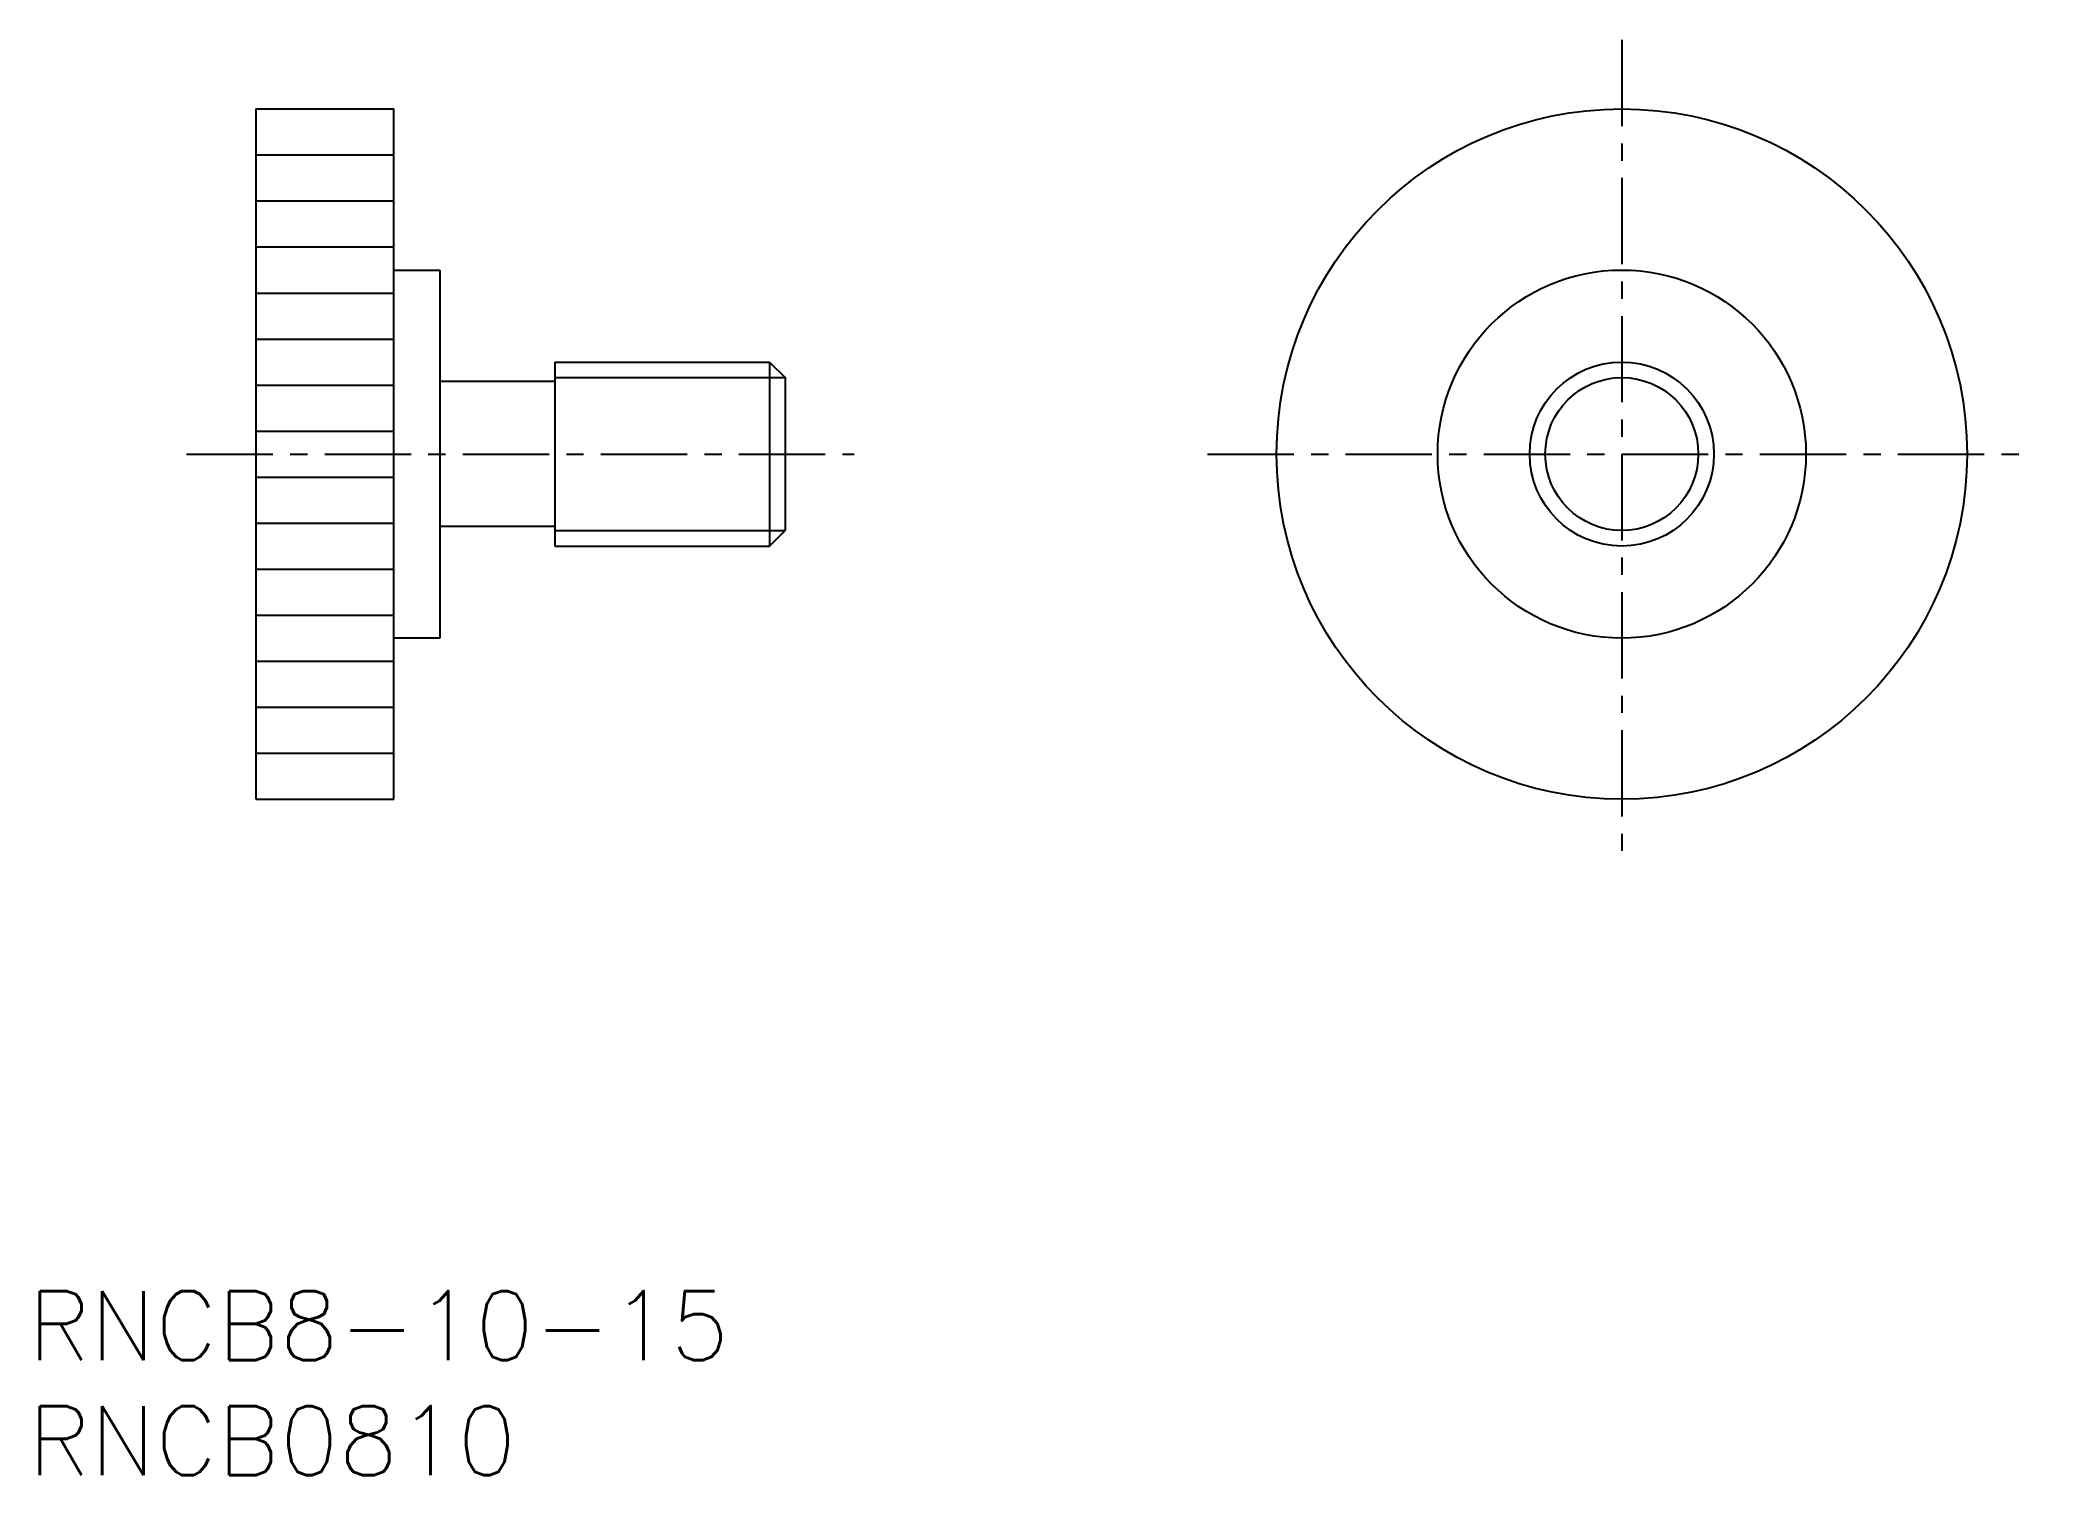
# Model space of a CAD drawing. Extents: x 10.4 to 97.1, y 9.4 to 71.8.
import ezdxf

# ---------------------------------------------------------------- set-up
doc = ezdxf.new("R2010")
doc.units = 0
doc.header["$LTSCALE"] = 3
doc.linetypes.add('CENTER', pattern=[2, 1.25, -0.25, 0.25, -0.25])
doc.layers.get('0').update_dxf_attribs({"linetype": 'CONTINUOUS'})
doc.layers.add('CENTER', color=1, linetype='CENTER')
doc.styles.get("Standard").update_dxf_attribs({"font": 'romans.shx', "bigfont": 'bigfont.shx'})

msp = doc.modelspace()

# ---------------------------------------------------------------- linework, layer by layer
at = {"color": 7, "linetype": 'CONTINUOUS'}
for p, q in [((19.726, 68.774), (25.726, 68.774)), ((19.726, 68.774), (19.726, 38.774)), ((25.726, 38.774), (25.726, 68.774)), ((25.726, 61.774), (27.726, 61.774)), ((27.726, 61.774), (27.726, 45.774)), ((32.726, 57.774), (42.05, 57.774)), ((32.726, 57.774), (32.726, 49.774)), ((42.05, 57.774), (42.05, 49.774)), ((42.05, 57.774), (42.726, 57.098)), ((32.726, 56.924), (27.726, 56.924)), ((42.726, 57.098), (42.726, 50.451)), ((32.726, 50.624), (27.726, 50.624)), ((42.048, 49.774), (42.726, 50.451)), ((32.726, 49.774), (42.048, 49.774)), ((27.726, 45.774), (25.726, 45.774)), ((19.726, 38.774), (25.726, 38.774))]:
    msp.add_line(p, q, dxfattribs=at)
at = {"color": 3, "linetype": 'CONTINUOUS'}
for p, q in [((19.726, 66.774), (25.726, 66.774)), ((19.726, 64.774), (25.726, 64.774)), ((19.726, 62.774), (25.726, 62.774)), ((19.726, 60.774), (25.726, 60.774)), ((19.726, 58.774), (25.726, 58.774)), ((19.726, 56.774), (25.726, 56.774)), ((32.726, 57.098), (42.726, 57.098)), ((19.726, 54.774), (25.726, 54.774)), ((19.726, 52.774), (25.726, 52.774)), ((19.726, 50.774), (25.726, 50.774)), ((32.726, 50.451), (42.726, 50.451)), ((19.726, 48.774), (25.726, 48.774)), ((19.726, 46.774), (25.726, 46.774)), ((19.726, 44.774), (25.726, 44.774)), ((19.726, 42.774), (25.726, 42.774)), ((19.726, 40.774), (25.726, 40.774))]:
    msp.add_line(p, q, dxfattribs=at)
at = {"color": 7, "linetype": 'CONTINUOUS'}
for radius in [15, 8, 4]:
    msp.add_circle((79.086, 53.774), radius, dxfattribs=at)
at = {"color": 3, "linetype": 'CONTINUOUS'}
msp.add_circle((79.086, 53.774), 3.324, dxfattribs=at)
at = {"layer": 'CENTER'}
for p, q in [((79.086, 71.774), (79.086, 35.774)), ((16.726, 53.774), (45.726, 53.774)), ((61.086, 53.774), (97.086, 53.774))]:
    msp.add_line(p, q, dxfattribs=at)

# ---------------------------------------------------------------- texts
at = {"color": 7, "linetype": 'CONTINUOUS'}
for s, p in [('RNCB8-10-15', (9.836, 14.4)), ('RNCB0810', (9.836, 9.4))]:
    msp.add_text(s, height=3, dxfattribs=at).set_placement(p)

doc.saveas('drawing.dxf')
